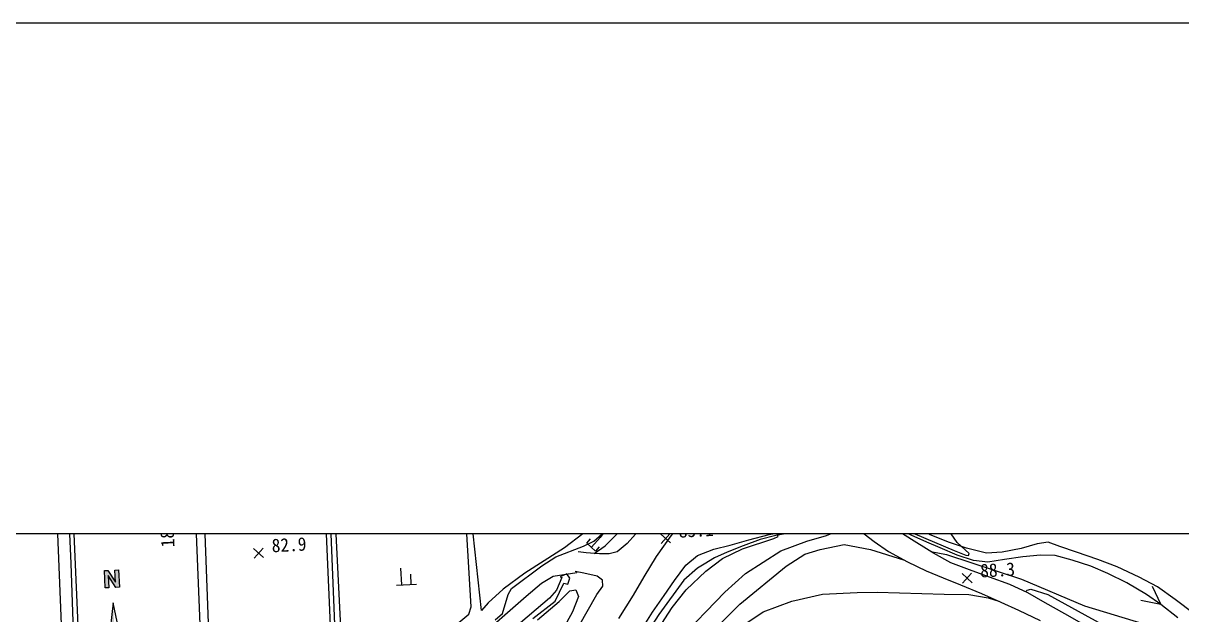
# Model space of a CAD drawing. Header units: millimetres. Extents: x 12262 to 13058, y 1103 to 1809.
# Drawn here: x 12561.5 to 12733.5, y 1531.3 to 1619.1 of the extents above; entities that cross this region are included whole.
import ezdxf
from ezdxf.xclip import XClip

# ---------------------------------------------------------------- set-up
doc = ezdxf.new("R2010")
doc.units = ezdxf.units.MM
doc.header["$LTSCALE"] = 10
doc.header["$MEASUREMENT"] = 0
doc.header["$XCLIPFRAME"] = 2
doc.layers.add('TX-PAPR', color=2, linetype='Continuous', plot=False)
doc.layers.add('TZ-BASE', color=253, linetype='Continuous')
doc.styles.add('HANA', font='GulimChe.ttf')

# ---------------------------------------------------------------- blocks, each defined once
blk = doc.blocks.new('JD-SGS4SX3S')
at = {"layer": 'TZ-BASE'}
for p, q in [((241.82, 103.2, 83.05), (244.6, 30.68, 83.05)), ((262.13, 48.42, 83.05), (259.74, 104.15, 83.05)), ((260.9, 104.81, 83.09), (263.21, 57.93, 83.09)), ((240.49, 102.37, 82.22), (244.53, 2.71, 82.22)), ((220.05, 98.52, 81.19), (223.98, 4.9, 81.19)), ((223.07, 70.59, 82), (221.92, 99.49, 82)), ((226.54, 2.24, 82.22), (222.54, 99.09, 82.22)), ((282.42, 64.16, 83.09), (281.18, 86.45, 83.09)), ((302.34, 73.21, 85), (312.87, 83.72, 85)), ((262.61, 51.47, 83), (261.46, 79.85, 83)), ((312.14, 74.68, 81.02), (314.36, 77.89, 81.02)), ((340.59, 78.33, 87), (354.11, 72.5, 87)), ((347.76, 74.77), (343.05, 77.57)), ((283.99, 63.63, 83.49), (282.63, 75.77, 83.49)), ((300.67, 73.91, 84), (303.49, 76.42, 84)), ((303.14, 76.58), (301.6, 74.44)), ((307.91, 76.24, 84.28), (306.85, 74.92, 84.28)), ((335.2, 74.72, 87), (337.17, 75.72, 87)), ((350.48, 74.91, 87.14), (347.69, 76.38, 87.14)), ((299.21, 75.14, 83.49), (296.31, 72.91, 83.49)), ((299.59, 73.59), (300.16, 74.23)), ((301.6, 74.44), (300.28, 73)), ((306.85, 74.92, 84.28), (305.61, 73.55, 84.28)), ((309.95, 71.62, 81.02), (312.14, 74.68, 81.02)), ((310.55, 74.98, 85.12), (312.04, 73.64, 85.12)), ((310.63, 73.56, 85.12), (311.96, 75.05, 85.12)), ((320.89, 73.29, 91.46), (323.63, 74.11, 91.46)), ((322.7, 72.74, 86), (327.36, 74.28, 86)), ((325.32, 74.12, 85.95), (322.82, 73.21, 85.95)), ((323.63, 74.11, 91.46), (326.69, 74.91, 91.46)), ((327.68, 74.72, 85.95), (325.32, 74.12, 85.95)), ((326.69, 74.91, 91.46), (329.82, 75.47, 91.46)), ((327.36, 74.28, 86), (328, 74.57, 86)), ((330.4, 75.25, 85.95), (327.68, 74.72, 85.95)), ((328, 74.57, 86), (327.84, 75.12, 86)), ((332.27, 73.89, 87), (335.2, 74.72, 87)), ((340.22, 75.41, 91.46), (342.26, 73.83, 91.46)), ((348.58, 73.64, 84.38), (346.29, 75.12, 84.38)), ((350.09, 73.75), (347.76, 74.77)), ((353.27, 73.76, 87.14), (350.48, 74.91, 87.14)), ((354.6, 73.72, 87), (353.49, 75.25, 87)), ((250.14, 72.81, 82.93), (251.63, 71.47, 82.93)), ((250.21, 71.39, 82.93), (251.55, 72.88, 82.93)), ((296.31, 72.91, 83.49), (293.26, 70.96, 83.49)), ((295.01, 71.58, 84), (299.12, 73.14, 84)), ((299.49, 72.16, 84.28), (298.3, 72.31, 84.28)), ((299.12, 73.14, 84), (300.67, 73.91, 84)), ((300.88, 72.43), (299.59, 73.59)), ((300.7, 72.08, 85), (302.34, 73.21, 85)), ((301.46, 73.06), (300.88, 72.43)), ((304.12, 72.33, 84.28), (302.93, 72.02, 84.28)), ((305.61, 73.55, 84.28), (304.12, 72.33, 84.28)), ((316.02, 71.75, 91.46), (318.47, 72.7, 91.46)), ((318.47, 72.7, 91.46), (320.89, 73.29, 91.46)), ((320.46, 72.26, 85.95), (318.54, 71.41, 85.95)), ((319.76, 71.33, 86), (322.7, 72.74, 86)), ((322.82, 73.21, 85.95), (320.46, 72.26, 85.95)), ((323.18, 69.08, 87), (328.42, 72.47, 87)), ((328.42, 72.47, 87), (332.27, 73.89, 87)), ((331.96, 71.98, 88), (334.23, 72.64, 88)), ((334.23, 72.64, 88), (337.78, 73.39, 88)), ((337.78, 73.39, 88), (341.72, 72.66, 88)), ((341.72, 72.66, 88), (346.6, 71.15, 88)), ((342.26, 73.83, 91.46), (344.38, 72.38, 91.46)), ((344.38, 72.38, 91.46), (347.21, 70.81, 91.46)), ((351.04, 72.13, 84.38), (348.58, 73.64, 84.38)), ((352.05, 72.91), (350.09, 73.75)), ((350.68, 72.35, 88), (352.99, 71.91, 88)), ((354.6, 71.82), (352.05, 72.91)), ((355.94, 72.84, 87.14), (353.27, 73.76, 87.14)), ((354.11, 72.5, 87), (355.85, 71.8, 87)), ((356.36, 72.08, 87), (354.6, 73.72, 87)), ((358.95, 72.11, 87.14), (355.94, 72.84, 87.14)), ((361.24, 72.29, 87.14), (358.95, 72.11, 87.14)), ((364.09, 72.81, 87.14), (361.24, 72.29, 87.14)), ((366.45, 73.5, 87.14), (364.09, 72.81, 87.14)), ((368.08, 73.75, 87.14), (366.45, 73.5, 87.14)), ((369.8, 73.11, 87.14), (368.08, 73.75, 87.14)), ((372.27, 72.25, 87.14), (369.8, 73.11, 87.14)), ((375.46, 71.18, 87.14), (372.27, 72.25, 87.14)), ((225.42, 0.68, 82), (223.07, 70.59, 82)), ((293.26, 70.96, 83.49), (290.39, 69.14, 83.49)), ((292.91, 70.22, 84), (295.01, 71.58, 84)), ((301.5, 72.03, 84.28), (299.49, 72.16, 84.28)), ((302.93, 72.02, 84.28), (301.5, 72.03, 84.28)), ((308.11, 68.6, 81.02), (309.95, 71.62, 81.02)), ((314.32, 70.36, 91.46), (316.02, 71.75, 91.46)), ((318.54, 71.41, 85.95), (317, 70.48, 85.95)), ((317.26, 69.46, 86), (319.76, 71.33, 86)), ((329.21, 70.21, 88), (331.96, 71.98, 88)), ((347.21, 70.81, 91.46), (349.97, 69.48, 91.46)), ((353.65, 70.66, 84.38), (351.04, 72.13, 84.38)), ((352.99, 71.91, 88), (364.13, 68.28, 88)), ((356.41, 69.65, 84.38), (353.65, 70.66, 84.38)), ((356.99, 71.04), (354.6, 71.82)), ((355.85, 71.8, 87), (356.26, 71.76, 87)), ((356.26, 71.76, 87), (356.36, 72.08, 87)), ((359.14, 70.8), (356.99, 71.04)), ((361.62, 71.18), (359.14, 70.8)), ((364.34, 71.56), (361.62, 71.18)), ((366.96, 71.83), (364.34, 71.56)), ((369.13, 71.75), (366.96, 71.83)), ((371.66, 71.09), (369.13, 71.75)), ((374.41, 70.18), (371.66, 71.09)), ((378.31, 70.09, 87.14), (375.46, 71.18, 87.14)), ((228, 69.54), (228.52, 69.57)), ((228.13, 66.96), (228, 69.54)), ((228.52, 69.57), (229.66, 67.84)), ((229.68, 67.04), (228.56, 68.81)), ((228.56, 68.81), (228.66, 66.99)), ((229.57, 69.62), (230.09, 69.65)), ((229.66, 67.84), (229.57, 69.62)), ((230.09, 69.65), (230.22, 67.07)), ((272.15, 67.41, 83.26), (272.02, 69.91, 83.26)), ((273.54, 67.49, 83.26), (273.47, 68.98, 83.26)), ((290.39, 69.14, 83.49), (287.19, 66.77, 83.49)), ((288.45, 66.86, 84), (292.91, 70.22, 84)), ((294.6, 68.73, 85), (298.12, 69.25, 85)), ((296.66, 69.03, 85.43), (295.63, 68.63, 85.43)), ((297.08, 68.41, 85.43), (296.66, 69.03, 85.43)), ((299.18, 69.15), (297.86, 69.4)), ((298.12, 69.25, 85), (298.18, 69.34, 85)), ((301.15, 68.71), (299.18, 69.15)), ((312.64, 68.08, 91.46), (314.32, 70.36, 91.46)), ((316.03, 69.9, 85.95), (314, 68.09, 85.95)), ((314.34, 66.66, 86), (317.26, 69.46, 86)), ((317, 70.48, 85.95), (316.03, 69.9, 85.95)), ((320.07, 66.35, 87), (323.18, 69.08, 87)), ((322.33, 64.57, 88), (329.21, 70.21, 88)), ((349.97, 69.48, 91.46), (352.52, 68.48, 91.46)), ((355.3, 69.08, 88.34), (356.79, 67.74, 88.34)), ((355.37, 67.67, 88.34), (356.71, 69.15, 88.34)), ((359.38, 68.58, 84.38), (356.41, 69.65, 84.38)), ((376.92, 69.11), (374.41, 70.18)), ((379.78, 67.7), (376.92, 69.11)), ((381.6, 68.57, 87.14), (378.31, 70.09, 87.14)), ((230.22, 67.07), (229.68, 67.04)), ((271.35, 67.37, 83.26), (274.34, 67.53, 83.26)), ((290.58, 65.74, 85), (292.88, 67.66, 85)), ((292.88, 67.66, 85), (294.6, 68.73, 85)), ((294.93, 64.99, 85.43), (296.21, 67.68, 85.43)), ((295.92, 68.5, 85.43), (295.1, 66.63, 85.43)), ((295.63, 68.63, 85.43), (295.92, 68.5, 85.43)), ((296.21, 67.68, 85.43), (296.79, 67.52, 85.43)), ((296.79, 67.52, 85.43), (297.08, 68.41, 85.43)), ((301.09, 66.01), (301.96, 67.23)), ((301.95, 68.12), (301.15, 68.71)), ((301.96, 67.23), (301.95, 68.12)), ((306.54, 65.89, 81.02), (308.11, 68.6, 81.02)), ((314, 68.09, 85.95), (310.3, 63.01, 85.95)), ((311.07, 65.84, 91.46), (312.64, 68.08, 91.46)), ((352.52, 68.48, 91.46), (355.05, 67.41, 91.46)), ((355.05, 67.41, 91.46), (358.2, 66.14, 91.46)), ((362.39, 67.49, 84.38), (359.38, 68.58, 84.38)), ((365.06, 66.23, 84.38), (362.39, 67.49, 84.38)), ((364.13, 68.28, 88), (373.48, 64.29, 88)), ((382.69, 65.97), (379.78, 67.7)), ((384.33, 67.1, 87.14), (381.6, 68.57, 87.14)), ((383.54, 67.21), (384.79, 64.48)), ((386.95, 65.27, 87.14), (384.33, 67.1, 87.14)), ((228.66, 66.99), (228.13, 66.96)), ((280, 56.5, 85), (290.58, 65.74, 85)), ((287.19, 66.77, 83.49), (284.98, 64.73, 83.49)), ((287.07, 63.18, 84), (287.95, 66, 84)), ((287.95, 66, 84), (288.45, 66.86, 84)), ((294.08, 65.46, 85.43), (288.79, 60.94, 85.43)), ((295.1, 66.63, 85.43), (294.08, 65.46, 85.43)), ((295.49, 64.97, 85.65), (297.11, 66.51, 85.65)), ((296.79, 58.46), (301.09, 66.01)), ((297.11, 66.51, 85.65), (297.96, 66.7, 85.65)), ((298.37, 65.71, 85.65), (297.47, 63.43, 85.65)), ((297.96, 66.7, 85.65), (298.37, 65.71, 85.65)), ((304.38, 62.43, 81.02), (306.54, 65.89, 81.02)), ((309.36, 63.39, 91.46), (311.07, 65.84, 91.46)), ((312.29, 64.08, 86), (314.34, 66.66, 86)), ((312.62, 58.65, 87), (320.07, 66.35, 87)), ((330.03, 64.98, 89), (334.57, 66.03, 89)), ((334.57, 66.03, 89), (339.71, 66.29, 89)), ((339.71, 66.29, 89), (342.68, 66.31, 89)), ((342.68, 66.31, 89), (352.66, 66.06, 89)), ((352.66, 66.06, 89), (356.29, 66, 89)), ((356.29, 66, 89), (359.18, 65.51, 89)), ((358.2, 66.14, 91.46), (361.07, 64.83, 91.46)), ((359.18, 65.51, 89), (360.74, 64.98, 89)), ((364.73, 66.39, 89), (364.97, 66.64, 89)), ((364.97, 66.64, 89), (365.5, 66.78, 89)), ((367.63, 64.74, 84.38), (365.06, 66.23, 84.38)), ((365.5, 66.78, 89), (368.03, 66.01, 89)), ((368.03, 66.01, 89), (386.93, 55.66, 89)), ((384.79, 64.48), (382.69, 65.97)), ((229.29, 64.77), (226.56, 39.6)), ((234.55, 40), (229.29, 64.77)), ((282.07, 63.06, 83.09), (282.42, 64.16, 83.09)), ((284.98, 64.73, 83.49), (283.99, 63.63, 83.49)), ((291.59, 62.42, 85.43), (294.93, 64.99, 85.43)), ((292.31, 62.24, 85.65), (295.49, 64.97, 85.65)), ((310.2, 60.85, 86), (312.29, 64.08, 86)), ((313.71, 56, 88), (322.33, 64.57, 88)), ((325.78, 63.4, 89), (330.03, 64.98, 89)), ((361.07, 64.83, 91.46), (363.69, 63.68, 91.46)), ((363.69, 63.68, 91.46), (366.92, 62.13, 91.46)), ((370.55, 63.13, 84.38), (367.63, 64.74, 84.38)), ((373.48, 64.29, 88), (382.27, 61.64, 88)), ((384.79, 64.48), (381.85, 65.11)), ((387.35, 62.55), (384.79, 64.48)), ((389.77, 63.1, 87.14), (386.95, 65.27, 87.14)), ((280, 61.33, 83.09), (282.07, 63.06, 83.09)), ((286.01, 62.21, 84), (287.07, 63.18, 84)), ((297.47, 63.43, 85.65), (296.12, 60.9, 85.65)), ((307.89, 61.01, 91.46), (309.36, 63.39, 91.46)), ((310.3, 63.01, 85.95), (308.88, 60.82, 85.95)), ((319.89, 59.44, 89), (325.78, 63.4, 89)), ((373.1, 61.7, 84.38), (370.55, 63.13, 84.38))]:
    blk.add_line(p, q, dxfattribs=at)
for points in [[(228.52, 69.57), (228, 69.54), (228.66, 66.99), (228.13, 66.96)], [(228.52, 69.57), (229.66, 67.84), (228.56, 68.81), (229.68, 67.04)], [(229.57, 69.62), (230.09, 69.65), (229.68, 67.04), (230.22, 67.07)], [(230.3, 44.79), (229.29, 64.77), (226.56, 39.6)]]:
    blk.add_solid(points, dxfattribs=at)
at = {"layer": 'TZ-BASE', "style": 'HANA'}
for s, rotation, p in [('186,000', 92.9893, (238.42, 73.03)), ('85.1', 2.9893, (313.29, 74.41, 85.12)), ('82.9', 2.9893, (252.88, 72.24, 82.93)), ('88.3', 2.9893, (358.04, 68.51, 88.34))]:
    blk.add_text(s, height=2, rotation=rotation, dxfattribs=at).set_placement(p)

msp = doc.modelspace()

# ---------------------------------------------------------------- linework, layer by layer
at = {"layer": 'TX-PAPR'}
msp.add_lwpolyline([(12261.89, 1103.05), (13057.89, 1103.05), (13057.89, 1619.05), (12261.89, 1619.05)], close=True, dxfattribs=at)
at = {"layer": 'TX-PAPR', "flags": 128}
msp.add_lwpolyline([(13045.6, 1543.33), (12345.6, 1543.33), (12345.6, 1393.33), (13045.6, 1393.33)], close=True, dxfattribs=at)

# ---------------------------------------------------------------- block references
at = {"layer": 'TZ-BASE'}
ref = msp.add_blockref('JD-SGS4SX3S', (12345.6, 1468.33), dxfattribs=at)
XClip(ref).set_block_clipping_path([(0, -75.0000000001), (700.0000000116, 74.9999999999)])

doc.saveas('drawing.dxf')
